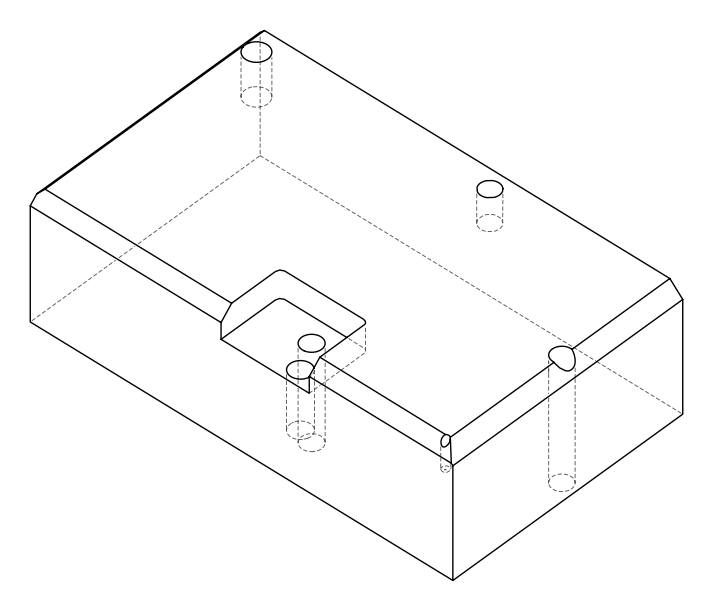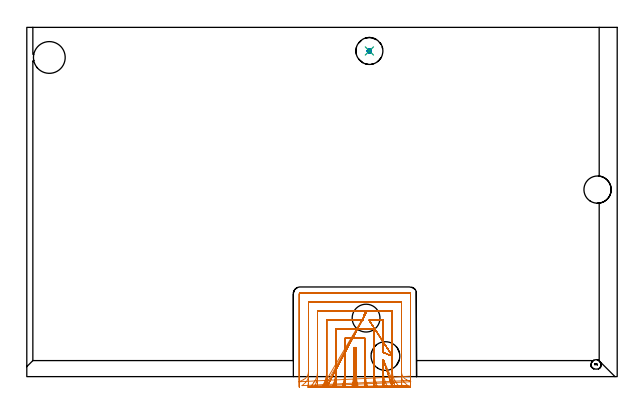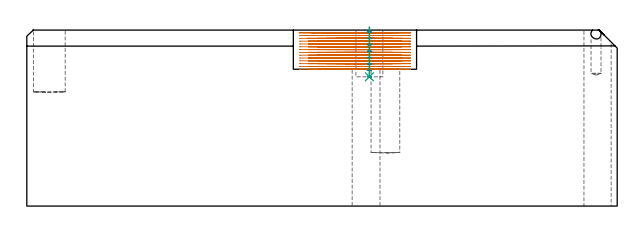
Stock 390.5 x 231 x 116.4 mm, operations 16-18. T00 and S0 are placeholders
(PLAN: 18 operations, 12 tool changes, 66.2 min)
(1 INDEXABLE_INSERT_DRILL_BLIND_HOLE_FROM_SOLID | STEP1POCKET | NXT0302_013 | 0.17 min | 14167 mm3)
(2 INDEXABLE_INSERT_DRILL_BLIND_HOLE_FROM_SOLID_1 | STEP1POCKET_1 | NXT0302_009 | 0.24 min | 22954 mm3)
(3 SPOT_DRILL | STEP1HOLE | NXT0321_9005460120000 | 0.05 min | 3101 mm3)
(4 SPOT_DRILL_1 | STEP1HOLE_1 | NXT0321_9005460120000 | 0.05 min | 183 mm3)
(5 SPOT_DRILL_2 | STEP1POCKET_2 | NXT0321_9005460120000 | 0.03 min | 0 mm3)
(6 DRILL_THROUGH_HOLE_INTO_CENTER | STEP1HOLE | NXT0301_065 | 0.39 min | 6120 mm3)
(7 DRILL_TO_ENLARGE_THROUGH_HOLE | STEP1HOLE | UGT0301_253 | 0.4 min | 21683 mm3)
(8 DRILL_BLIND_HOLE_INTO_CENTER | STEP1HOLE_1 | NXT0301_065 | 0.07 min | 763 mm3)
(9 GUN_DRILL_THROUGH_HOLE | STEP1HOLE_1 | UGT0307_008 | 0.64 min | 10093 mm3)
(10 DRILL_TO_ENLARGE_THROUGH_HOLE_1 | STEP1HOLE_1 | UGT0301_046 | 0.5 min | 18534 mm3)
(11 DRILL_BLIND_HOLE_INTO_CENTER_1 | STEP1POCKET_2 | NXT0301_037 | 0.13 min | 982 mm3)
(12 AREA_MILL | FG_CHAMFER_SURFACE | UGT0205_001 | 5.86 min | 10245 mm3)
(13 AREA_MILL_1 | FG_CHAMFER_SURFACE_1 | UGT0205_001 | 4.38 min | 7707 mm3)
(14 AREA_MILL_2 | FG_CHAMFER_SURFACE_2 | UGT0205_001 | 9.06 min | 15540 mm3)
(15 AREA_MILL_3 | FG_CHAMFER_SURFACE_3 | UGT0205_001 | 3.72 min | 1777 mm3)
(16 MILL_SLOT | SLOT_PARTIAL_RECTANGULAR | NXT0201_009 | Follow Part, ap 2, ae 75% | 39.88 min | 110059 mm3)
(17 MILL_BLIND_HOLE_FROM_SOLID_MATERIAL | STEP1POCKET_3 | UGT0201_133 | Spiral | 0.43 min | 7694 mm3)
(18 BORE_BLIND_HOLE | STEP1POCKET_3 | UGT0332_075 | 0.13 min | 0 mm3)
(TOOL NXT0302_013 | Index. Insert Drill 21mm [880-D2100L25-05] | D21 PA176 FL105 Z2)
(TOOL NXT0302_009 | Index. Insert Drill 19mm [880-D1900L25-05] | D19 PA176 FL95 Z2)
(TOOL NXT0321_9005460120000 | NC Spot Drill, 142deg, 12mm, Carbide, Uncoated | D12 PA142 FL30 Z2)
(TOOL NXT0301_065 | Carbide Drill 9.4mm [860.1-0940-075A1-MM 2214] | D9.4 PA140 FL98 Z2)
(TOOL UGT0301_253 | Twist Drill 18.4 mm | D18.4 PA118 FL135 Z2)
(TOOL UGT0307_008 | Gun Drill 11 mm | D11 PA130 FL24 Z1)
(TOOL UGT0301_046 | Twist Drill 18 mm | D18 PA118 FL130 Z2)
(TOOL NXT0301_037 | Carbide Drill 6.6mm [860.1-0660-033A1-MM 2214] | D6.6 PA140 FL53 Z2)
(TOOL UGT0205_001 | Chamfer Mill 20 x 3 x 45 deg. | D20 FL50 Z2)
(TOOL NXT0201_009 | ENDMILL 8mm [2P460-0800-NA 1630] | D8 FL26 Z6)
(TOOL UGT0201_133 | Carbide End Mill 15.0 | D15 FL30 Z4)
(TOOL UGT0332_075 | 17.75 mm Rough Boring Bar | D17.75)
(OP 16 MILL_SLOT)
G17 G21 G94 G90
T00 M6
G54
G17 G0 G90 X219.155 Y-6.938 S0 M3
G43 Z126.512 H1
Z114.654
G94 G1 X218.547 Y-4. F250.
G2 X217.8 Y3.297 R36. F500.
G1 Y19.3
X216.3
Y3.309
G2 X215.55 Y-4. R36.
G1 X214.941 Y-6.938 F250.
X225.431 Y-6.91
X224.701 Y-4.
G2 X223.8 Y3.297 R30. F500.
G1 Y25.3
X210.3
Y3.309
G2 X209.396 Y-4. R30.
G1 X208.665 Y-6.91 F250.
X231.848 Y-6.858
X230.936 Y-4.
G2 X229.8 Y3.297 R24. F500.
G1 Y31.3
X204.3
Y3.309
G2 X203.16 Y-4. R24.
G1 X202.247 Y-6.858 F250.
X238.562 Y-6.742
X237.346 Y-4.
G2 X235.8 Y3.297 R18. F500.
G1 Y8.288
Y11.288 F250.
G0 Z126.512
X246.098 Y-6.382
Z114.654
G1 X244.274 Y-4.
G2 X241.8 Y3.297 R12. F500.
G1 Y10.599
Y13.599 F250.
X235.8 Y15.913
Y18.913
Y37.3 F500.
X229.402
X226.402 F250.
X241.8 Y13.598 F500.
Y16.598 F250.
Y43.3 F500.
X226.805
X223.805 F250.
X222.4 Y37.3
X219.4
X198.3 F500.
Y3.309
G2 X196.749 Y-4. R18.
G1 X195.531 Y-6.742 F250.
X224.996 Y43.3 F500.
X221.996 F250.
X192.3 F500.
Y3.309
G2 X189.818 Y-4. R12.
G1 X187.99 Y-6.379 F250.
X253.958 Y-3.409 F500.
X251.244 Y-2.131 F250.
G2 X247.8 Y3.297 R6. F500.
G1 Y49.3
X186.3
Y3.309
G2 X182.848 Y-2.124 R6.
G1 X180.132 Y-3.398 F250.
X253.8 Y0.297 F500.
Y3.297 F250.
Y54.8 F500.
G3 X253.3 Y55.3 R0.5
G1 X180.8
G3 X180.3 Y54.8 R0.5
G1 Y3.309
Y0.309 F250.
G0 Z126.512
X218.459 Y-6.976
Z112.796
G1 X218.083 Y-4.
G2 X217.8 Y0.507 R36. F500.
G1 Y19.3
X216.3
Y0.516
G2 X216.016 Y-4. R36.
G1 X215.639 Y-6.976 F250.
X224.591 Y-6.966
X224.14 Y-4.
G2 X223.8 Y0.507 R30. F500.
G1 Y25.3
X210.3
Y0.516
G2 X209.958 Y-4. R30.
G1 X209.506 Y-6.966 F250.
X230.79 Y-6.947
X230.227 Y-4.
G2 X229.8 Y0.507 R24. F500.
G1 Y31.3
X204.3
Y0.516
G2 X203.871 Y-4. R24.
G1 X203.307 Y-6.946 F250.
X237.124 Y-6.904
X236.373 Y-4.
G2 X235.8 Y0.507 R18. F500.
G1 Y8.288
Y11.288 F250.
X243.805 Y-6.78 F500.
X242.678 Y-4. F250.
G2 X241.8 Y0.507 R12. F500.
G1 Y10.599
Y13.599 F250.
X235.8 Y15.913
Y18.913
Y37.3 F500.
X229.402
X226.402 F250.
X241.8 Y13.598 F500.
Y16.598 F250.
Y43.3 F500.
X226.805
X223.805 F250.
X222.4 Y37.3
X219.4
X198.3 F500.
Y0.516
G2 X197.724 Y-4. R18.
G1 X196.971 Y-6.904 F250.
X224.996 Y43.3 F500.
X221.996 F250.
X192.3 F500.
Y0.516
G2 X191.418 Y-4. R12.
G1 X190.289 Y-6.779 F250.
X252.061 Y-5.972
X249.817 Y-3.981
G2 X247.8 Y0.507 R6. F500.
G1 Y49.3
X186.3
Y0.516
G2 X184.273 Y-3.98 R6.
G1 X182.025 Y-5.966 F250.
X253.8 Y-2.493 F500.
Y0.507 F250.
Y54.8 F500.
G3 X253.3 Y55.3 R0.5
G1 X180.8
G3 X180.3 Y54.8 R0.5
G1 Y0.516
Y-2.484 F250.
G0 Z126.512
X217.883 Y-6.999
Z110.938
G1 X217.81 Y-4.
G2 X217.8 Y-3.132 R36. F500.
G1 Y19.3
X216.3
Y-3.151
G2 X216.29 Y-4. R36.
G1 X216.219 Y-6.999 F250.
X223.899
X223.813 Y-4.
G2 X223.8 Y-3.132 R30. F500.
G1 Y25.3
X210.3
Y-3.151
G2 X210.288 Y-4. R30.
G1 X210.203 Y-6.999 F250.
X229.924 Y-6.998
X229.816 Y-4.
G2 X229.8 Y-3.132 R24. F500.
G1 Y31.3
X204.3
Y-3.151
G2 X204.285 Y-4. R24.
G1 X204.179 Y-6.998 F250.
X235.966 Y-6.997
X235.821 Y-4.
G2 X235.8 Y-3.132 R18. F500.
G1 Y8.288
Y11.288 F250.
X242.049 Y-6.992 F500.
X241.831 Y-4. F250.
G2 X241.8 Y-3.132 R12. F500.
G1 Y10.599
Y13.599 F250.
X235.8 Y15.913
Y18.913
Y37.3 F500.
X229.401
X226.401 F250.
X241.8 Y13.599 F500.
Y16.599 F250.
Y43.3 F500.
X226.805
X223.805 F250.
X222.4 Y37.3
X219.4
X198.3 F500.
Y-3.151
G2 X198.28 Y-4. R18.
G1 X198.138 Y-6.997 F250.
X224.996 Y43.3 F500.
X221.996 F250.
X192.3 F500.
Y-3.151
G2 X192.27 Y-4. R12.
G1 X192.058 Y-6.992 F250.
X248.297 Y-6.968
X247.863 Y-4.
G2 X247.8 Y-3.132 R6. F500.
G1 Y49.3
X186.3
Y-3.151
G2 X186.24 Y-4. R6.
G1 X185.815 Y-6.97 F250.
X253.8 Y-6.132
Y-3.132
Y54.8 F500.
G3 X253.3 Y55.3 R0.5
G1 X180.8
G3 X180.3 Y54.8 R0.5
G1 Y-3.151
Y-6.151 F250.
G0 X217.803 Y-7. Z109.08
G1 X217.8 Y-4.
Y-3.962 F500.
Y19.3
X216.3
Y-3.965
Y-4.
X216.297 Y-7. F250.
X223.804
X223.8 Y-4.
Y-3.962 F500.
Y25.3
X210.3
Y-3.965
Y-4.
X210.297 Y-7. F250.
X229.805
X229.8 Y-4.
Y-3.962 F500.
Y31.3
X204.3
Y-3.965
Y-4.
X204.296 Y-7. F250.
X235.806
X235.8 Y-4.
Y-3.962 F500.
Y8.288
Y11.288 F250.
X241.81 Y-7. F500.
X241.8 Y-4. F250.
Y-3.962 F500.
Y10.599
Y13.599 F250.
X235.8 Y15.913
Y18.913
Y37.3 F500.
X229.401
X226.401 F250.
X241.8 Y13.598 F500.
Y16.598 F250.
Y43.3 F500.
X226.805
X223.805 F250.
X222.4 Y37.3
X219.4
X198.3 F500.
Y-3.965
Y-4.
X198.294 Y-7. F250.
X224.996 Y43.3 F500.
X221.996 F250.
X192.3 F500.
Y-3.965
Y-4.
X192.291 Y-7. F250.
X247.819
X247.8 Y-4.
Y-3.962 F500.
Y49.3
X186.3
Y-3.965
Y-4.
X186.283 Y-7. F250.
X253.8 Y-6.962
Y-3.962
Y54.8 F500.
G3 X253.3 Y55.3 R0.5
G1 X180.8
G3 X180.3 Y54.8 R0.5
G1 Y-3.965
Y-6.965 F250.
G0 X217.8 Y-7. Z107.222
G1 Y-4.
Y19.3 F500.
X216.3
Y-4.
Y-7. F250.
X223.8
Y-4.
Y25.3 F500.
X210.3
Y-4.
Y-7. F250.
X229.8
Y-4.
Y31.3 F500.
X204.3
Y-4.
Y-7. F250.
X235.8
Y-4.
Y8.288 F500.
Y11.288 F250.
X241.8 Y-7. F500.
Y-4. F250.
Y10.599 F500.
Y13.599 F250.
X235.8 Y15.913
Y18.913
Y37.3 F500.
X229.402
X226.402 F250.
X241.8 Y13.598 F500.
Y16.598 F250.
Y43.3 F500.
X226.805
X223.805 F250.
X222.4 Y37.3
X219.4
X198.3 F500.
Y-4.
Y-7. F250.
X224.996 Y43.3 F500.
X221.996 F250.
X192.3 F500.
Y-4.
Y-7. F250.
X247.8
Y-4.
Y49.3 F500.
X186.3
Y-4.
Y-7. F250.
X253.8
Y-4.
Y54.8 F500.
G3 X253.3 Y55.3 R0.5
G1 X180.8
G3 X180.3 Y54.8 R0.5
G1 Y-4.
Y-7. F250.
G0 X217.8 Z105.364
G1 Y-4.
Y19.3 F500.
X216.3
Y-4.
Y-7. F250.
X223.8
Y-4.
Y25.3 F500.
X210.3
Y-4.
Y-7. F250.
X229.8
Y-4.
Y31.3 F500.
X204.3
Y-4.
Y-7. F250.
X235.8
Y-4.
Y8.288 F500.
Y11.288 F250.
X241.8 Y-7. F500.
Y-4. F250.
Y10.599 F500.
Y13.599 F250.
X235.8 Y15.913
Y18.913
Y37.3 F500.
X229.402
X226.402 F250.
X241.8 Y13.598 F500.
Y16.598 F250.
Y43.3 F500.
X226.805
X223.805 F250.
X222.4 Y37.3
X219.4
X198.3 F500.
Y-4.
Y-7. F250.
X224.996 Y43.3 F500.
X221.996 F250.
X192.3 F500.
Y-4.
Y-7. F250.
X247.8
Y-4.
Y49.3 F500.
X186.3
Y-4.
Y-7. F250.
X253.8
Y-4.
Y54.8 F500.
G3 X253.3 Y55.3 R0.5
G1 X180.8
G3 X180.3 Y54.8 R0.5
G1 Y-4.
Y-7. F250.
G0 X217.8 Z103.506
G1 Y-4.
Y19.3 F500.
X216.3
Y-4.
Y-7. F250.
X223.8
Y-4.
Y25.3 F500.
X210.3
Y-4.
Y-7. F250.
X229.8
Y-4.
Y31.3 F500.
X204.3
Y-4.
Y-7. F250.
X235.8
Y-4.
Y8.288 F500.
Y11.288 F250.
X241.8 Y-7. F500.
Y-4. F250.
Y10.599 F500.
Y13.599 F250.
X235.8 Y15.913
Y18.913
Y37.3 F500.
X229.402
X226.402 F250.
X241.8 Y13.598 F500.
Y16.598 F250.
Y43.3 F500.
X226.8
X223.8 F250.
X222.4 Y37.3
X219.4
X198.3 F500.
Y-4.
Y-7. F250.
X224.988 Y43.3 F500.
X221.988 F250.
X192.3 F500.
Y-4.
Y-7. F250.
X247.8
Y-4.
Y49.3 F500.
X186.3
Y-4.
Y-7. F250.
X253.8
Y-4.
Y54.8 F500.
G3 X253.3 Y55.3 R0.5
G1 X180.8
G3 X180.3 Y54.8 R0.5
G1 Y-4.
Y-7. F250.
G0 X217.8 Z101.648
G1 Y-4.
Y19.3 F500.
X216.3
Y-4.
Y-7. F250.
X223.8
Y-4.
Y25.3 F500.
X210.3
Y-4.
Y-7. F250.
X229.8
Y-4.
Y31.3 F500.
X204.3
Y-4.
Y-7. F250.
X235.8
Y-4.
Y8.288 F500.
Y11.288 F250.
X241.8 Y-7. F500.
Y-4. F250.
Y10.599 F500.
Y13.599 F250.
X235.8 Y15.908
Y18.908
Y37.3 F500.
X229.402
X226.402 F250.
X241.8 Y13.598 F500.
Y16.598 F250.
Y43.3 F500.
X226.8
X223.8 F250.
X222.4 Y37.3
X219.4
X198.3 F500.
Y-4.
Y-7. F250.
X224.993 Y43.3 F500.
X221.993 F250.
X192.3 F500.
Y-4.
Y-7. F250.
X247.8
Y-4.
Y49.3 F500.
X186.3
Y-4.
Y-7. F250.
X253.8
Y-4.
Y54.8 F500.
G3 X253.3 Y55.3 R0.5
G1 X180.8
G3 X180.3 Y54.8 R0.5
G1 Y-4.
Y-7. F250.
G0 X217.8 Z99.79
G1 Y-4.
Y19.3 F500.
X216.3
Y-4.
Y-7. F250.
X223.8
Y-4.
Y25.3 F500.
X210.3
Y-4.
Y-7. F250.
X229.8
Y-4.
Y31.3 F500.
X204.3
Y-4.
Y-7. F250.
X235.8
Y-4.
Y8.288 F500.
Y11.288 F250.
X241.8 Y-7. F500.
Y-4. F250.
Y10.599 F500.
Y13.599 F250.
X235.8 Y15.908
Y18.908
Y37.3 F500.
X229.402
X226.402 F250.
X241.8 Y13.599 F500.
Y16.599 F250.
Y43.3 F500.
X226.807
X223.807 F250.
X222.401 Y37.3
X219.401
X198.3 F500.
Y-4.
Y-7. F250.
X224.997 Y43.3 F500.
X221.997 F250.
X192.3 F500.
Y-4.
Y-7. F250.
X247.8
Y-4.
Y49.3 F500.
X186.3
Y-4.
Y-7. F250.
X253.8
Y-4.
Y54.8 F500.
G3 X253.3 Y55.3 R0.5
G1 X180.8
G3 X180.3 Y54.8 R0.5
G1 Y-4.
Y-7. F250.
G0 X217.8 Z97.932
G1 Y-4.
Y19.3 F500.
X216.3
Y-4.
Y-7. F250.
X223.8
Y-4.
Y25.3 F500.
X210.3
Y-4.
Y-7. F250.
X229.8
Y-4.
Y31.3 F500.
X204.3
Y-4.
Y-7. F250.
X235.8
Y-4.
Y8.288 F500.
Y11.288 F250.
X241.8 Y-7. F500.
Y-4. F250.
Y10.599 F500.
Y13.599 F250.
X235.8 Y15.913
Y18.913
Y37.3 F500.
X229.402
X226.402 F250.
X241.8 Y13.599 F500.
Y16.599 F250.
Y43.3 F500.
X226.813
X223.813 F250.
X222.401 Y37.3
X219.401
X198.3 F500.
Y-4.
Y-7. F250.
X224.997 Y43.3 F500.
X221.997 F250.
X192.3 F500.
Y-4.
Y-7. F250.
X247.8
Y-4.
Y49.3 F500.
X186.3
Y-4.
Y-7. F250.
X253.8
Y-4.
Y54.8 F500.
G3 X253.3 Y55.3 R0.5
G1 X180.8
G3 X180.3 Y54.8 R0.5
G1 Y-4.
Y-7. F250.
G0 X217.8 Z96.074
G1 Y-4.
Y19.3 F500.
X216.3
Y-4.
Y-7. F250.
X223.8
Y-4.
Y25.3 F500.
X210.3
Y-4.
Y-7. F250.
X229.8
Y-4.
Y31.3 F500.
X204.3
Y-4.
Y-7. F250.
X235.8
Y-4.
Y8.288 F500.
Y11.288 F250.
X241.8 Y-7. F500.
Y-4. F250.
Y10.599 F500.
Y13.599 F250.
X235.8 Y15.913
Y18.913
Y37.3 F500.
X229.402
X226.402 F250.
X241.8 Y13.598 F500.
Y16.598 F250.
Y43.3 F500.
X226.805
X223.805 F250.
X222.4 Y37.3
X219.4
X198.3 F500.
Y-4.
Y-7. F250.
X224.996 Y43.3 F500.
X221.996 F250.
X192.3 F500.
Y-4.
Y-7. F250.
X247.8
Y-4.
Y49.3 F500.
X186.3
Y-4.
Y-7. F250.
X253.8
Y-4.
Y54.8 F500.
G3 X253.3 Y55.3 R0.5
G1 X180.8
G3 X180.3 Y54.8 R0.5
G1 Y-4.
Y-7. F250.
G0 X217.8 Z94.216
G1 Y-4.
Y19.3 F500.
X216.3
Y-4.
Y-7. F250.
X223.8
Y-4.
Y25.3 F500.
X210.3
Y-4.
Y-7. F250.
X229.8
Y-4.
Y31.3 F500.
X204.3
Y-4.
Y-7. F250.
X235.8
Y-4.
Y8.288 F500.
Y11.288 F250.
X241.8 Y-7. F500.
Y-4. F250.
Y10.599 F500.
Y13.599 F250.
X235.8 Y15.913
Y18.913
Y37.3 F500.
X229.402
X226.402 F250.
X241.8 Y13.598 F500.
Y16.598 F250.
Y43.3 F500.
X226.805
X223.805 F250.
X222.4 Y37.3
X219.4
X198.3 F500.
Y-4.
Y-7. F250.
X224.996 Y43.3 F500.
X221.996 F250.
X192.3 F500.
Y-4.
Y-7. F250.
X247.8
Y-4.
Y49.3 F500.
X186.3
Y-4.
Y-7. F250.
X253.8
Y-4.
Y54.8 F500.
G3 X253.3 Y55.3 R0.5
G1 X180.8
G3 X180.3 Y54.8 R0.5
G1 Y-4.
Y-7. F250.
G0 X217.8 Z92.358
G1 Y-4.
Y19.3 F500.
X216.3
Y-4.
Y-7. F250.
X223.8
Y-4.
Y25.3 F500.
X210.3
Y-4.
Y-7. F250.
X229.8
Y-4.
Y31.3 F500.
X204.3
Y-4.
Y-7. F250.
X235.8
Y-4.
Y8.288 F500.
Y11.288 F250.
X241.8 Y-7. F500.
Y-4. F250.
Y10.599 F500.
Y13.599 F250.
X235.8 Y15.913
Y18.913
Y37.3 F500.
X229.402
X226.402 F250.
X241.8 Y13.598 F500.
Y16.598 F250.
Y43.3 F500.
X226.805
X223.805 F250.
X222.4 Y37.3
X219.4
X198.3 F500.
Y-4.
Y-7. F250.
X224.996 Y43.3 F500.
X221.996 F250.
X192.3 F500.
Y-4.
Y-7. F250.
X247.8
Y-4.
Y49.3 F500.
X186.3
Y-4.
Y-7. F250.
X253.8
Y-4.
Y54.8 F500.
G3 X253.3 Y55.3 R0.5
G1 X180.8
G3 X180.3 Y54.8 R0.5
G1 Y-4.
Y-7. F250.
G0 X217.8 Z90.5
G1 Y-4.
Y19.3 F500.
X216.3
Y-4.
Y-7. F250.
X223.8
Y-4.
Y25.3 F500.
X210.3
Y-4.
Y-7. F250.
X229.8
Y-4.
Y31.3 F500.
X204.3
Y-4.
Y-7. F250.
X235.8
Y-4.
Y8.288 F500.
Y11.288 F250.
X241.8 Y-7. F500.
Y-4. F250.
Y10.599 F500.
Y13.599 F250.
X235.8 Y15.913
Y18.913
Y37.3 F500.
X229.402
X226.402 F250.
X241.8 Y13.598 F500.
Y16.598 F250.
Y43.3 F500.
X226.802
X223.802 F250.
X222.4 Y37.3
X219.4
X198.3 F500.
Y-4.
Y-7. F250.
X224.989 Y43.3 F500.
X221.989 F250.
X192.3 F500.
Y-4.
Y-7. F250.
X247.8
Y-4.
Y49.3 F500.
X186.3
Y-4.
Y-7. F250.
X253.8
Y-4.
Y54.8 F500.
G3 X253.3 Y55.3 R0.5
G1 X180.8
G3 X180.3 Y54.8 R0.5
G1 Y-4.
Y-7. F250.
G0 Z126.512
M5
M2
(OP 17 MILL_BLIND_HOLE_FROM_SOLID_MATERIAL)
G17 G21 G94 G90
T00 M6
G54
G17 G0 G90 X226.6 Y215.4 S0 M3
G43 Z126.4 H0
Z115.163
G94 G3 X227.3 Y216.1 R0.7 F250.
X226.6 Y216.8 R0.7
X225.2 Y215.4 R1.4
X226.6 Y216.8 R-1.4
X225.9 Y216.1 R0.7
X226.6 Y215.4 R0.7
G0 Z110.925
G3 X227.3 Y216.1 R0.7
X226.6 Y216.8 R0.7
X225.2 Y215.4 R1.4
X226.6 Y216.8 R-1.4
X225.9 Y216.1 R0.7
X226.6 Y215.4 R0.7
G0 Z106.688
G3 X227.3 Y216.1 R0.7
X226.6 Y216.8 R0.7
X225.2 Y215.4 R1.4
X226.6 Y216.8 R-1.4
X225.9 Y216.1 R0.7
X226.6 Y215.4 R0.7
G0 Z102.45
G3 X227.3 Y216.1 R0.7
X226.6 Y216.8 R0.7
X225.2 Y215.4 R1.4
X226.6 Y216.8 R-1.4
X225.9 Y216.1 R0.7
X226.6 Y215.4 R0.7
G0 Z98.213
G3 X227.3 Y216.1 R0.7
X226.6 Y216.8 R0.7
X225.2 Y215.4 R1.4
X226.6 Y216.8 R-1.4
X225.9 Y216.1 R0.7
X226.6 Y215.4 R0.7
G0 Z93.975
G3 X227.3 Y216.1 R0.7
X226.6 Y216.8 R0.7
X225.2 Y215.4 R1.4
X226.6 Y216.8 R-1.4
X225.9 Y216.1 R0.7
X226.6 Y215.4 R0.7
G0 Z89.738
G3 X227.3 Y216.1 R0.7
X226.6 Y216.8 R0.7
X225.2 Y215.4 R1.4
X226.6 Y216.8 R-1.4
X225.9 Y216.1 R0.7
X226.6 Y215.4 R0.7
G0 Z85.5
G3 X227.3 Y216.1 R0.7
X226.6 Y216.8 R0.7
X225.2 Y215.4 R1.4
X226.6 Y216.8 R-1.4
X225.9 Y216.1 R0.7
X226.6 Y215.4 R0.7
G0 Z126.4
M5
M2
(OP 18 BORE_BLIND_HOLE)
G17 G21 G94 G90
T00 M6
G54
G17 G0 G90 X226.6 Y215.4 S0 M3
G43 Z126.4 H0
G94 G85 G98 Z85.5 F250. R118.4
G80
M5
M2
